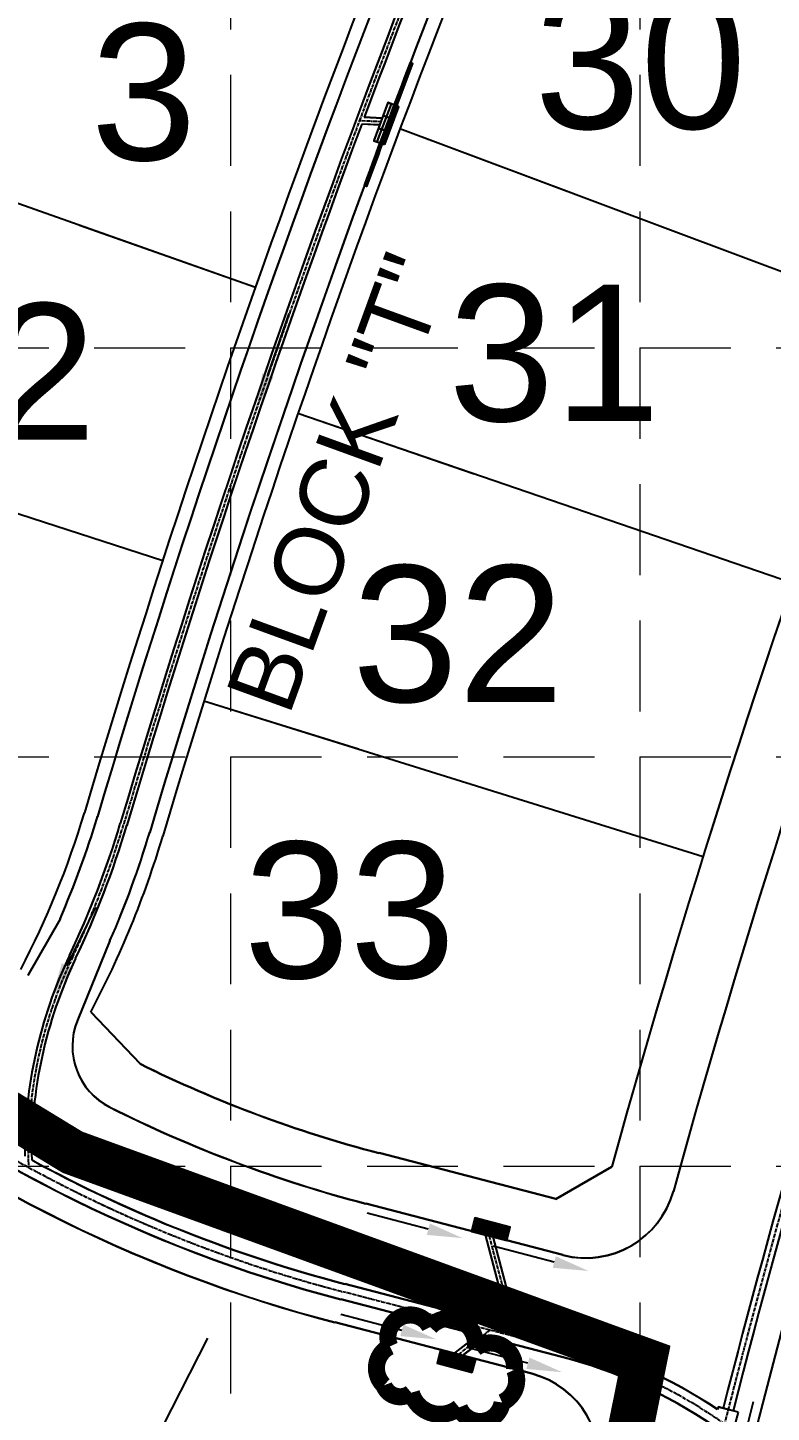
# Model space of a CAD drawing. Header units: inches. Extents: x 2468851 to 2474620, y 7110473 to 7114082.
# Drawn here: x 2473310.5 to 2473474.1, y 7112493 to 7112797.6 of the extents above; entities that cross this region are included whole.
import ezdxf
from ezdxf.enums import TextEntityAlignment as Align

# ---------------------------------------------------------------- set-up
doc = ezdxf.new("R2010")
doc.units = ezdxf.units.IN
doc.header["$MEASUREMENT"] = 0
for name, pattern in [('CENTER2', [1.125, 0.75, -0.125, 0.125, -0.125]), ('HIDDEN', [0.375, 0.25, -0.125]), ('PHANTOM2', [3.15, 1.9, -0.25, 0.25, -0.25, 0.25, -0.25])]:
    doc.linetypes.add(name, pattern=pattern)
for name, color, linetype in [('APVMT', 11, 'Continuous'), ('AROW', 250, 'Continuous'), ('BDY', 250, 'PHANTOM2'), ('BLOCKNO', 250, 'Continuous'), ('ex-pvmt', 7, 'Continuous'), ('ex-row', 1, 'Continuous'), ('ex-stm', 9, 'Continuous'), ('FLOW', 250, 'Continuous'), ('fut-lots', 157, 'Continuous'), ('GRID', 254, 'HIDDEN'), ('LEGEND', 7, 'Continuous'), ('LOT', 250, 'Continuous'), ('LOTNO', 250, 'Continuous'), ('PVMT', 250, 'Continuous'), ('SODDED LOT', 2, 'Continuous'), ('SROW', 250, 'Continuous'), ('STM', 1, 'Continuous'), ('STMCL', 133, 'CENTER2')]:
    doc.layers.add(name, color=color, linetype=linetype)
doc.styles.get("Standard").update_dxf_attribs({"font": 'ARIAL.TTF'})
pattern_1 = [(124.9999999998247, (2473900.899933473, 7112020.063125302), (-0.2047880110726866, -0.1433941090871351), [])]
pattern_2 = [(124.9999999998247, (2473900.899950291, 7112020.001381884), (-0.2047880110726866, -0.1433941090871351), [])]

# ---------------------------------------------------------------- blocks, each defined once
blk = doc.blocks.new('1D')
at = {"layer": 'FLOW'}
for p, q in [((7.374988476562976, 11.5), (21.23339298212704, 11.49999999999864)), ((7.374988476562976, -11.5), (21.23339298212704, -11.50000000000227))]:
    blk.add_line(p, q, dxfattribs=at)
for points in [[(7.374988476562976, 10.20000187255755), (7.374988476562976, 12.79999812744245), (-0.4250002880862667, 11.5)], [(7.374988476562976, -12.79999812744245), (7.374988476562976, -10.20000187255755), (-0.4250002880862667, -11.5)]]:
    blk.add_solid(points, dxfattribs=at)
blk = doc.blocks.new('1DB')
at = {"layer": 'FLOW'}
for p, q in [((6.25, 13), (20.06979559176943, 12.99999999999773)), ((6.25, -13.5), (20.06979559176943, -13.50000000000227))]:
    blk.add_line(p, q, dxfattribs=at)
for points in [[(7.28125, 11.68229166666606), (7.28125, 14.31770833333394), (-0.625, 13)], [(7.28125, -14.31770833333394), (7.28125, -11.68229166666606), (-0.625, -13)]]:
    blk.add_solid(points, dxfattribs=at)

msp = doc.modelspace()

# ---------------------------------------------------------------- hatches: boundary and pattern name
at = {"layer": 'ex-stm'}
h = msp.add_hatch(dxfattribs=at)
h.set_pattern_fill('ANSI31', color=5, scale=0.9999999999999999, angle=79.99999999982474, style=0)
h.set_pattern_definition([(124.9999999998247, (2473900.899933474, 7112020.063125307), (-0.1023940055363433, -0.07169705454356753), [])])
edge = h.paths.add_edge_path()
edge.add_line((2473388.979489826, 7112771.923096406), (2473388.511211228, 7112772.098356285))
edge.add_arc((2475618.315801889, 7111942.300712924), 2379.200000306423, 159.5877944299186, 159.8286160189613)
edge.add_line((2473385.043170596, 7112762.718896401), (2473384.574884194, 7112762.894159201))
edge.add_arc((2475618.315801657, 7111942.300713087), 2379.700000032192, 159.1333184500843, 159.828542966947, ccw=False)
edge.add_line((2473394.696123405, 7112789.937201592), (2473395.164409809, 7112789.761938792))
edge.add_arc((2475618.315801848, 7111942.30071288), 2379.200000283887, 159.1332453943636, 159.3740669833053)
edge.add_line((2473391.622068301, 7112780.410287061), (2473392.090346899, 7112780.235027183))
edge.add_line((2473392.090346899, 7112780.235027183), (2473388.979489826, 7112771.923096406))
h = msp.add_hatch(dxfattribs=at)
h.set_pattern_fill('ANSI31', color=5, scale=2, angle=79.99999999982474, style=0)
h.set_pattern_definition(pattern_1)
h.paths.add_polyline_path([(2473415.869255159, 7112530.89526793), (2473416.626633569, 7112533.79809034), (2473408.885773809, 7112535.817766101), (2473408.128395399, 7112532.914943691)])
h = msp.add_hatch(dxfattribs=at)
h.set_pattern_fill('ANSI31', color=5, scale=2, angle=79.99999999982474, style=0)
h.set_pattern_definition(pattern_1)
h.paths.add_polyline_path([(2473408.295471055, 7112501.867043831), (2473409.052849466, 7112504.76986624), (2473401.311989706, 7112506.789542002), (2473400.554611295, 7112503.886719593)])
at = {"layer": 'SODDED LOT', "linetype": 'Continuous'}
h = msp.add_hatch(dxfattribs=at)
h.set_pattern_fill('ANSI31', color=256, scale=40, style=0)
h.set_pattern_definition([(45, (0, 0), (-3.535533905932737, 3.535533905932738), [])])
h.paths.add_polyline_path([(2472093.267391606, 7112787.676104845), (2472221.588488154, 7112787.600702646), (2472221.080065259, 7112667.418218489), (2472093.194465953, 7112666.700967791), (2472093.194171397, 7112679.118169109), (2472093.232835636, 7112787.692745025)])
h.paths.add_polyline_path([(2471960.542903658, 7112505.351850973), (2471959.709839688, 7112628.220687813), (2472033.688434889, 7112628.183171311), (2472034.413614161, 7112505.212751586), (2471960.537074567, 7112505.341315575)])
h.paths.add_polyline_path([(2472943.888384297, 7112483.187258612), (2472828.590678093, 7112440.595915734), (2472835.742074019, 7112422.586176665), (2472839.670556032, 7112413.519003694), (2472848.009024709, 7112395.551972728), (2472853.039360017, 7112385.898030499), (2472858.543913611, 7112375.56496094), (2472870.461862959, 7112355.809820922), (2472902.044407026, 7112375.664227052), (2472974.145213156, 7112421.805398808), (2472963.654693561, 7112439.445164453), (2472954.732835159, 7112457.182919448), (2472946.692812859, 7112476.091456509), (2472944.079628103, 7112483.056859807)])
h.paths.add_polyline_path([(2473207.057518848, 7112415.575638571), (2473209.525984008, 7112419.291928432), (2473291.228776379, 7112550.20381467), (2473277.068425195, 7112559.742408664), (2473268.679959659, 7112565.819422537), (2473245.981059339, 7112583.395654488), (2473233.377323594, 7112592.163270405), (2473227.756730774, 7112595.823543401), (2473221.454862902, 7112599.398687674), (2473212.257548928, 7112604.761408309), (2473198.376389517, 7112611.826576587), (2473179.61173829, 7112620.063135716), (2473160.957374712, 7112626.494404469), (2473143.606262636, 7112631.397786815), (2473124.734222803, 7112635.280140257), (2473119.217747477, 7112635.241727483), (2473114.455999955, 7112633.655186135), (2473110.415726512, 7112630.842674483), (2473107.890551734, 7112626.299398136), (2473106.591904594, 7112621.611881535), (2473105.407575856, 7112606.642518041), (2473105.487400302, 7112593.235877102), (2473106.924472859, 7112578.871622577), (2473109.78503743, 7112566.014893915), (2473113.817295873, 7112552.874495849), (2473118.844329063, 7112540.860599046), (2473119.620605902, 7112539.284221059), (2473125.487896411, 7112528.415714827), (2473132.539422638, 7112517.601018609), (2473154.471843953, 7112487.420459417), (2473189.132907899, 7112440.053985332), (2473207.00192544, 7112415.612529376)])
h.paths.add_polyline_path([(2472149.873040067, 7113580.614364911), (2472139.148570076, 7113587.251089433), (2472148.340979824, 7113599.503492412), (2472129.956160329, 7113617.371573845), (2472301.037052448, 7113620.945195421), (2472421.049006891, 7113670.46532596), (2472435.85899769, 7113657.702404355), (2472418.495562422, 7113656.681375915), (2472386.322136353, 7113644.428972937), (2472349.55251346, 7113630.645014077), (2472301.037052448, 7113613.797961084), (2472253.542959565, 7113608.182273815), (2472206.048850584, 7113607.671755188), (2472182.046466134, 7113606.650726748), (2472168.768551675, 7113602.566586546), (2472156.001313231, 7113590.314183568)])
h.paths.add_polyline_path([(2472770.944190936, 7113693.310005479), (2472783.830598921, 7113696.401701207), (2473029.187968581, 7113695.371135965), (2473046.198032273, 7113689.703022722), (2473045.682575309, 7113705.676788392), (2472771.459647899, 7113707.222640663)])
h.paths.add_polyline_path([(2473645.389732527, 7113690.662114829), (2473644.980261281, 7113704.579298063), (2473380.054956657, 7113706.216613738), (2473375.550821241, 7113692.299430504), (2473381.692825544, 7113694.755404015), (2473634.334105463, 7113693.936746178)])
h.paths.add_polyline_path([(2473661.809035309, 7113026.940515365), (2473687.470569496, 7113025.60790142), (2473728.462364588, 7113019.277967558), (2473771.120504986, 7113012.614889023), (2473800.781245369, 7113000.621337084), (2473816.111506274, 7112991.959328819), (2473817.619227148, 7112992.300124087), (2473826.575664139, 7112958.986996626), (2473778.330737143, 7112869.434752566), (2473754.227276703, 7112818.273463425), (2473704.86338264, 7112707.307095521), (2473675.949419809, 7112628.519839324), (2473649.367239338, 7112551.597371821), (2473609.353558484, 7112401.128993845), (2473621.993643042, 7112397.241045596), (2473660.238003101, 7112541.41898547), (2473686.990365984, 7112623.568564006), (2473721.047678514, 7112713.975947259), (2473756.535975297, 7112795.800357839), (2473776.214982778, 7112842.137003127), (2473803.694870643, 7112892.799998729), (2473821.263967139, 7112931.75420674), (2473838.193511305, 7112953.920266058), (2473843.824646424, 7112970.357589094), (2473841.572192376, 7112984.993566972), (2473834.364358742, 7112995.80167317), (2473821.750641833, 7113003.45741653), (2473803.505805903, 7113011.563496179), (2473780.756061879, 7113020.119912117), (2473754.177165291, 7113027.775655476), (2473717.912745276, 7113032.729363472), (2473683.74981727, 7113037.761860267), (2473675.215761692, 7113037.54026622), (2473668.455002985, 7113034.659614121), (2473663.024249125, 7113029.009084909)])
h.paths.add_polyline_path([(2473971.464658855, 7113199.839788438), (2473953.302563901, 7113211.943771617), (2473941.194500598, 7113192.085680273), (2473861.097211496, 7113065.572481684), (2473810.525347476, 7113087.499865325), (2473761.172093838, 7113101.509023178), (2473720.95832148, 7113106.990869088), (2473697.201214122, 7113110.438458554), (2473674.116111585, 7113113.73521317), (2473679.512626134, 7113105.343470139), (2473686.707984233, 7113099.948777562), (2473703.497142397, 7113097.551135438), (2473742.471973274, 7113092.15644286), (2473787.442933217, 7113083.165282688), (2473826.417764094, 7113069.978255408), (2473851.001878775, 7113058.589461925), (2473862.394522389, 7113053.194769348), (2473874.386780521, 7113053.494473512), (2473885.779424136, 7113058.289757762), (2473895.972838718, 7113069.678551245), (2473937.945742176, 7113137.711634419), (2473969.870961414, 7113198.612899031)])
h.paths.add_polyline_path([(2474189.416848989, 7113705.551672944), (2474212.712554675, 7113695.293942509), (2474173.054402458, 7113585.508445853), (2474125.455321901, 7113471.585122614), (2474078.43520281, 7113374.029138847), (2473995.236334419, 7113231.37643518), (2473980.717756049, 7113211.838787461), (2473961.731921558, 7113224.119598124), (2474019.247830035, 7113316.225651658), (2474060.011540129, 7113393.259801997), (2474123.11153083, 7113524.999362424), (2474155.499133685, 7113608.173918095)])
h.paths.add_polyline_path([(2472613.25566626, 7113048.108286493), (2472742.648741046, 7113047.886798215), (2472742.87030657, 7112984.098059427), (2472740.21153638, 7112975.017022381), (2472732.235258004, 7112966.821947263), (2472722.708037058, 7112964.607055664), (2472628.32199311, 7112964.828543942), (2472620.345698637, 7112967.707900377), (2472615.692870926, 7112974.131069267), (2472614.141928356, 7112982.326153199), (2472613.25566626, 7112995.17249098)])
h.paths.add_polyline_path([(2472069.938623859, 7112331.552565328), (2472070.267921012, 7112318.139447571), (2472070.568661819, 7112197.105291993), (2471996.680029961, 7112197.178008226), (2471995.849663495, 7112331.698285274), (2472070.201041491, 7112331.620140691)])
h.paths.add_polyline_path([(2472440.242922876, 7112197.062169577), (2472440.351117633, 7112331.723414651), (2472514.327805977, 7112331.708448635), (2472514.083604256, 7112311.448319754), (2472514.132701948, 7112197.076788922), (2472440.38251101, 7112197.076788922)])
h.paths.add_polyline_path([(2471733.820441865, 7111882.25825528), (2471733.820441865, 7111970.433357721), (2471868.564585945, 7111970.919829312), (2471868.328755791, 7111882.515112686), (2471840.585288499, 7111882.441559372), (2471733.924528353, 7111881.985146642)])
edge = h.paths.add_edge_path()
edge.add_line((2471343.485369571, 7111970.990609263), (2471344.096059909, 7111826.578455709))
edge.add_line((2471344.096059909, 7111826.578455709), (2471538.482443553, 7111827.269090804))
edge.add_arc((2471538.411382256, 7111847.270027284), 20.00106271569951, 270.2035652341822, 360.1993235483608)
edge.add_line((2471558.412323941, 7111847.339607884), (2471558.393239868, 7111971.635534597))
edge.add_line((2471558.393239868, 7111971.635534597), (2471343.541490079, 7111970.923245284))
edge.add_line((2471343.541490079, 7111970.923245284), (2471343.485369571, 7111970.990609263))
h.paths.add_polyline_path([(2471436.463934557, 7111651.340175022), (2471435.897567018, 7111795.943800561), (2471345.569936356, 7111795.646602557), (2471346.010094765, 7111779.029438516), (2471346.343112614, 7111651.203248667), (2471436.362297528, 7111651.422107614)])
edge = h.paths.add_edge_path()
edge.add_line((2470893.922667337, 7111969.773652391), (2470893.471114295, 7112114.015869801))
edge.add_line((2470893.471114295, 7112114.015869801), (2470801.61291307, 7112113.730965913))
edge.add_arc((2470801.674911044, 7112093.741690489), 19.98937156978337, 90.17770583205572, 179.3766754237804)
edge.add_line((2470781.686722373, 7112093.959151895), (2470781.605487164, 7112090.90573813))
edge.add_line((2470781.605487164, 7112090.90573813), (2470782.08114722, 7111968.844702528))
edge.add_line((2470782.08114722, 7111968.844702528), (2470894.002724326, 7111969.617202572))
edge.add_line((2470894.002724326, 7111969.617202572), (2470893.922667337, 7111969.773652391))
h.paths.add_polyline_path([(2470750.326009339, 7112143.414526571), (2470731.578783375, 7112143.466865347), (2470623.883080461, 7112143.118486953), (2470623.333719607, 7112319.593281797), (2470749.916934249, 7112320.055689389), (2470750.441629986, 7112143.384433888)])
h.paths.add_polyline_path([(2470605.104430113, 7111911.50594977), (2470605.119018345, 7111834.553811369), (2470462.397917773, 7111834.081248871), (2470462.148243528, 7111910.962903259), (2470480.762826658, 7111911.097732682), (2470605.111065356, 7111911.524196471)])
at = {"layer": 'STM'}
h = msp.add_hatch(dxfattribs=at)
h.set_pattern_fill('ANSI31', color=5, scale=0.9999999999999999, angle=79.99999999982474, style=0)
h.set_pattern_definition([(124.9999999998247, (2473900.899950291, 7112020.001381884), (-0.1023940055363433, -0.07169705454356753), [])])
edge = h.paths.add_edge_path()
edge.add_line((2473388.979506643, 7112771.861352985), (2473388.511228045, 7112772.036612864))
edge.add_arc((2475618.315818706, 7111942.238969615), 2379.200000267445, 159.587794432441, 159.8286160214837)
edge.add_line((2473385.043187414, 7112762.65715298), (2473384.574901011, 7112762.832415779))
edge.add_arc((2475618.315818474, 7111942.238969665), 2379.700000032192, 159.1333184500843, 159.828542966947, ccw=False)
edge.add_line((2473394.696140223, 7112789.875458171), (2473395.164426626, 7112789.700195369))
edge.add_arc((2475618.315818444, 7111942.238969347), 2379.200000116246, 159.1332453899684, 159.3740669789101)
edge.add_line((2473391.622085118, 7112780.348543639), (2473392.090363716, 7112780.17328376))
edge.add_line((2473392.090363716, 7112780.17328376), (2473388.979506643, 7112771.861352985))
h = msp.add_hatch(dxfattribs=at)
h.set_pattern_fill('ANSI31', color=5, scale=0.9999999999999999, angle=79.99999999982474, style=0)
h.set_pattern_definition([(124.9999999998247, (2473900.899950291, 7112020.001381886), (-0.1023940055363433, -0.07169705454356753), [])])
edge = h.paths.add_edge_path()
edge.add_line((2473388.979506643, 7112771.861352985), (2473388.511228045, 7112772.036612864))
edge.add_arc((2475618.315818706, 7111942.238969615), 2379.200000267445, 159.587794432441, 159.8286160214837)
edge.add_line((2473385.043187414, 7112762.65715298), (2473384.574901011, 7112762.832415779))
edge.add_arc((2475618.315818474, 7111942.238969665), 2379.700000032192, 159.1333184500843, 159.828542966947, ccw=False)
edge.add_line((2473394.696140223, 7112789.875458171), (2473395.164426626, 7112789.700195371))
edge.add_arc((2475618.315818887, 7111942.238969347), 2379.200000530812, 159.1332453937501, 159.3740669826917)
edge.add_line((2473391.622085118, 7112780.348543639), (2473392.090363716, 7112780.173283762))
edge.add_line((2473392.090363716, 7112780.173283762), (2473388.979506643, 7112771.861352985))
h = msp.add_hatch(dxfattribs=at)
h.set_pattern_fill('ANSI31', color=5, scale=2, angle=79.99999999982474, style=0)
h.set_pattern_definition(pattern_2)
h.paths.add_polyline_path([(2473415.869271976, 7112530.833524513), (2473416.626650387, 7112533.736346922), (2473408.885790627, 7112535.756022683), (2473408.128412217, 7112532.853200275)])
h = msp.add_hatch(dxfattribs=at)
h.set_pattern_fill('ANSI31', color=5, scale=2, angle=79.99999999982474, style=0)
h.set_pattern_definition(pattern_2)
h.paths.add_polyline_path([(2473408.295487874, 7112501.805300414), (2473409.052866283, 7112504.708122822), (2473401.312006523, 7112506.727798584), (2473400.554628113, 7112503.824976175)])

# ---------------------------------------------------------------- linework, layer by layer
at = {"layer": 'APVMT', "color": 7}
for p, q in [((2473317.62316025, 7112601.540293305), (2473310.512784784, 7112589.135364193)), ((2473317.623160249, 7112601.540293305), (2473310.512784784, 7112589.135364193)), ((2473328.616483146, 7112596.729175794), (2473321.455723565, 7112579.208253688)), ((2473328.616483145, 7112596.729175794), (2473321.455723565, 7112579.208253688))]:
    msp.add_line(p, q, dxfattribs=at)
for centre, radius, start, end in [((2475618.315818425, 7111942.238969629), 2391.699999999821, 154.6636280627106, 163.4375321761896), ((2475618.315818424, 7111942.238969629), 2391.699999999821, 154.6636280627106, 163.4375321761896), ((2475618.315818425, 7111942.238969629), 2379.699999999821, 154.6636280627106, 163.4375321761896), ((2475618.315818424, 7111942.238969629), 2379.699999999821, 154.6636280627106, 163.4375321761896), ((2473139.897773432, 7112679.320026404), 194, 336.3638912790776, 343.4375321761896), ((2473139.897773431, 7112679.320026404), 194, 336.3638912790776, 343.4375321761896), ((2473139.897773432, 7112679.320026404), 206, 336.3638912790776, 343.4375321761896), ((2473139.897773431, 7112679.320026404), 206, 336.3638912790776, 343.4375321761896)]:
    msp.add_arc(centre, radius, start, end, dxfattribs=at)
at = {"layer": 'AROW'}
for centre, radius, start, end in [((2475618.315818425, 7111942.238969629), 2394.699999999821, 154.6633706456188, 163.4375321761896), ((2475618.315818424, 7111942.238969629), 2394.699999999821, 154.6633706456188, 163.4375321761896), ((2475618.315818425, 7111942.238969629), 2376.699999999821, 154.6633706456188, 163.4375321761896), ((2475618.315818424, 7111942.238969629), 2376.699999999821, 154.6633706456188, 163.4375321761896), ((2473139.897773432, 7112679.320026404), 191, 332.275323028644, 343.4375321761896), ((2473139.897773431, 7112679.320026404), 191, 332.275323028644, 343.4375321761896), ((2473139.897773432, 7112679.320026404), 209, 331.9638140844189, 343.4375321761896), ((2473139.897773431, 7112679.320026404), 209, 331.9638140844189, 343.4375321761896)]:
    msp.add_arc(centre, radius, start, end, dxfattribs=at)
at = {"layer": 'BDY', "linetype": 'Continuous', "ltscale": 40, "const_width": 10}
msp.add_lwpolyline([(2471833.764441303, 7112792.331851799), (2473152.867779867, 7112794.274882557), (2473199.900828426, 7112782.233897823), (2473152.101054614, 7112652.83520489), (2473320.333619936, 7112550.25989252), (2473446.146238517, 7112504.466404289), (2473431.289355661, 7112430.857261817), (2473606.804344498, 7112383.678398734)], dxfattribs=at)
at = {"layer": 'ex-pvmt'}
for p, q in [((2473317.623143432, 7112601.602036727), (2473310.512767967, 7112589.197107613)), ((2473328.616466328, 7112596.790919215), (2473321.455706747, 7112579.269997109)), ((2473428.203840667, 7112527.677038413), (2473384.90581612, 7112538.973970975)), ((2473421.387434973, 7112501.551636724), (2473378.091527177, 7112512.848017001))]:
    msp.add_line(p, q, dxfattribs=at)
for centre, radius, start, end in [((2475618.315801607, 7111942.300713049), 2521.199999999821, 154.663628003065, 160.6279572130586), ((2475618.315801607, 7111942.300713049), 2391.699999999821, 154.663628003065, 163.4375321761896), ((2475618.315801607, 7111942.300713049), 2379.699999999821, 154.663628003065, 163.4375321761896), ((2475618.315801606, 7111942.300713046), 2247.199999999821, 154.663628003065, 164.5302716540443), ((2475618.315801606, 7111942.300713046), 2216.199999999821, 154.663628003065, 166.2235307087307), ((2473139.897756614, 7112679.381769825), 194, 336.3638912790776, 343.4375321761896), ((2473139.897756614, 7112679.381769825), 206, 336.3638912790776, 343.4375321761896), ((2473335.340823906, 7112573.595182441), 15, 157.7702811136879, 243.3225517313833), ((2473457.235454306, 7112816.193511113), 313.4999999880378, 230.5377968831697, 255.3773009909978), ((2473457.235454309, 7112816.193511121), 286.5, 243.3225517313833, 255.3769011818718), ((2473433.253030069, 7112547.029187812), 20, 255.3769011818718, 344.5302716540444), ((2473416.338245571, 7112482.199487323), 20, 346.2235307087307, 75.37690118187176)]:
    msp.add_arc(centre, radius, start, end, dxfattribs=at)
at = {"layer": 'ex-row', "color": 7}
for p, q in [((2473324.371798063, 7112581.145686675), (2473335.225358219, 7112569.741616318)), ((2473426.647097623, 7112539.968194582), (2473387.809100025, 7112550.101456879)), ((2473426.647097623, 7112539.968194582), (2473438.975890284, 7112547.085336624))]:
    msp.add_line(p, q, dxfattribs=at)
for centre, radius, start, end in [((2475618.315801607, 7111942.300713049), 2509.699999999821, 154.6633705859733, 160.6279572130586), ((2475618.315801606, 7111942.300713046), 2261.699999999821, 154.6633705859733, 164.4902310084526), ((2473457.235454309, 7112816.193511121), 275, 243.6615261900758, 255.3769011818718)]:
    msp.add_arc(centre, radius, start, end, dxfattribs=at)
at = {"layer": 'ex-stm', "color": 5}
for p, q in [((2473390.451370601, 7112780.848437245), (2473387.340513526, 7112772.536506467)), ((2473388.46980027, 7112777.693542892), (2473384.528654841, 7112777.873251239)), ((2473388.712164912, 7112778.341119451), (2473390.113230205, 7112777.815758271)), ((2473387.917250487, 7112776.217179484), (2473383.976946621, 7112776.396849456)), ((2473387.674885845, 7112775.569602921), (2473389.076602955, 7112775.045983339)), ((2473411.16556212, 7112532.122513368), (2473416.522338691, 7112511.863917208)), ((2473412.832088437, 7112531.687698255), (2473418.188865009, 7112511.429102096)), ((2473416.522338691, 7112511.863917208), (2473380.29968241, 7112521.314808084)), ((2473409.52069056, 7112510.073555231), (2473379.41653109, 7112517.928062749)), ((2473409.52069056, 7112510.073555231), (2473404.264858699, 7112506.019105886)), ((2473411.355812333, 7112509.594751704), (2473406.099980472, 7112505.540302358)), ((2473427.967550365, 7112505.260565878), (2473411.355812333, 7112509.594751704)), ((2473428.85115851, 7112508.647192023), (2473418.188865009, 7112511.429102096)), ((2473466.751995313, 7112493.111106885), (2473462.392582841, 7112494.22713686))]:
    msp.add_line(p, q, dxfattribs=at)
msp.add_lwpolyline([(2473509.280456958, 7113134.237026127), (2473505.35797479, 7113130.647449062, -0.09710595566359656), (2473462.77616165, 7112962.906103523, 0.02106822110183987), (2473384.528654842, 7112777.873251239, -0.0391071520608327)], format="xyb", dxfattribs=at)
msp.add_lwpolyline([(2473388.979489826, 7112771.923096406), (2473388.511211228, 7112772.098356285, 0.001050782796408413), (2473385.043170596, 7112762.718896401), (2473384.574884194, 7112762.894159201, -0.003033498519774281), (2473394.696123405, 7112789.937201592), (2473395.164409809, 7112789.761938792, 0.001050782795967543), (2473391.622068301, 7112780.410287061), (2473392.090346899, 7112780.235027183)], format="xyb", close=True, dxfattribs=at)
for points in [[(2473388.979489826, 7112771.923096406), (2473392.090346899, 7112780.235027183), (2473389.748953915, 7112781.111326575), (2473386.638096841, 7112772.799395797)], [(2473415.869255159, 7112530.89526793), (2473416.626633569, 7112533.79809034), (2473408.885773809, 7112535.817766101), (2473408.128395399, 7112532.914943691)], [(2473408.295471055, 7112501.867043831), (2473409.052849466, 7112504.76986624), (2473401.311989706, 7112506.789542002), (2473400.554611295, 7112503.886719593)]]:
    msp.add_lwpolyline(points, close=True, dxfattribs=at)
for centre, radius, start, end in [((2475618.317074867, 7111942.300225567), 2386.451359393506, 154.6633730682508, 163.4375297279827), ((2475618.317074861, 7111942.300225565), 2384.951359387982, 159.5290038891973, 163.4375297279827), ((2475618.315801582, 7111942.300712964), 2222.074999999821, 158.3107421231493, 165.6404120297929), ((2475618.315801582, 7111942.300712964), 2224.324999999821, 158.6187701435434, 165.6404120297929), ((2473139.897684481, 7112679.381798727), 199.2500773807486, 334.4793955775668, 343.4375297279828), ((2473139.897684477, 7112679.381798729), 200.7500773854808, 334.4793955775668, 343.4375297279828), ((2473410.626876624, 7112550.131069716), 100.7500000000916, 154.4793955775668, 180.3943734876529), ((2473410.626876622, 7112550.131069715), 99.2499999982485, 154.4793955775668, 180.8784580548437), ((2473457.235454307, 7112816.193511115), 308.2499999888223, 230.5377968831697, 255.3772293537399), ((2473457.235454311, 7112816.193511115), 304.7499999909262, 241.4073727371355, 255.3771443727493), ((2473400.638812727, 7112400.51705725), 111.75, 56.53107265183098, 75.37690118187176), ((2473400.638812727, 7112400.51705725), 108.25, 55.88576204908387, 75.37690118187176), ((2475618.315801582, 7111942.300712964), 2225.449999999821, 165.6404120297929, 165.653431309222), ((2475618.315801582, 7111942.300712964), 2220.949999999821, 165.6404120297929, 167.0367641327637)]:
    msp.add_arc(centre, radius, start, end, dxfattribs=at)
at = {"layer": 'FLOW', "color": 7}
for p, q in [((2473363.349786184, 7112721.158337141), (2473368.055506512, 7112734.697922361)), ((2473319.209609801, 7112591.239198466), (2473325.468862682, 7112604.134388465))]:
    msp.add_line(p, q, dxfattribs=at)
at = {"layer": 'FLOW'}
for p, q in [((2473363.349786184, 7112721.158337141), (2473368.055506512, 7112734.697922361)), ((2473319.209609801, 7112591.239198466), (2473325.468862682, 7112604.134388465))]:
    msp.add_line(p, q, dxfattribs=at)
at = {"layer": 'FLOW', "color": 7}
for points in [[(2473364.59347907, 7112720.726088235), (2473362.106093298, 7112721.590586047), (2473360.756292749, 7112713.696179826)], [(2473320.394111086, 7112590.664248188), (2473318.025108519, 7112591.814148744), (2473315.759908137, 7112584.132190768)]]:
    msp.add_solid(points, dxfattribs=at)
at = {"layer": 'FLOW'}
for points in [[(2473364.59347907, 7112720.726088235), (2473362.106093298, 7112721.590586047), (2473360.756292749, 7112713.696179826)], [(2473320.394111086, 7112590.664248188), (2473318.025108519, 7112591.814148744), (2473315.759908137, 7112584.132190768)]]:
    msp.add_solid(points, dxfattribs=at)
at = {"layer": 'fut-lots', "color": 7}
msp.add_line((2473350.05532402, 7112509.375355157), (2473264.926393995, 7112341.828947975), dxfattribs=at)
at = {"layer": 'GRID', "color": 252, "linetype": 'HIDDEN', "lineweight": 0, "ltscale": 80}
for p, q in [((2473355.156062524, 7113987.194894838), (2473355.156062524, 7110836.797396938)), ((2473445.156062525, 7113987.194894838), (2473445.156062525, 7110836.797396938)), ((2468945.156062481, 7112727.194894826), (2474525.156062535, 7112727.194894826)), ((2468945.156062481, 7112637.194894825), (2474525.156062535, 7112637.194894825)), ((2468945.156062481, 7112547.194894824), (2474525.156062535, 7112547.194894824))]:
    msp.add_line(p, q, dxfattribs=at)
at = {"layer": 'LEGEND', "color": 5, "ltscale": 100, "const_width": 3.756467347871277}
msp.add_lwpolyline([(2473405.420185147, 7112494.125770915, 0.5205670505517462), (2473405.420185147, 7112494.125770915, 0.7651954600696135), (2473414.871417355, 7112495.209413396, 0.4178788784126488), (2473417.575904311, 7112502.415161191, 0.6649002420699669), (2473408.973061837, 7112507.156343514, 0.744833174426672), (2473399.010685416, 7112511.797580445, 0.9756416855879776), (2473390.175725971, 7112507.536257239, 0.5205670505517462), (2473388.841342665, 7112498.981255664, 0.5205670505517462), (2473394.883219328, 7112497.36364867, 0.5402640007904789), (2473405.420185147, 7112494.125770915)], format="xyb", close=True, dxfattribs=at)
at = {"layer": 'LOT'}
for p, q in [((2473252.164724234, 7112778.853032053), (2473360.586996152, 7112740.517526942)), ((2473500.108061287, 7112735.008032841), (2473392.404169492, 7112775.317730091)), ((2473430.802947871, 7112760.946446887), (2473392.404169492, 7112775.317730091)), ((2473321.93209886, 7112754.184968018), (2473360.586996153, 7112740.517526942)), ((2473230.092837888, 7112716.090363109), (2473340.224594332, 7112680.404577534)), ((2473478.752560276, 7112675.421044127), (2473369.962811553, 7112712.700939148)), ((2473408.748721674, 7112699.40984624), (2473369.962811552, 7112712.700939148)), ((2473301.221069617, 7112693.042816172), (2473340.224594332, 7112680.404577534)), ((2473459.072921622, 7112615.259773613), (2473349.282528054, 7112649.480666063)), ((2473383.255620508, 7112638.891492411), (2473349.282528054, 7112649.480666063))]:
    msp.add_line(p, q, dxfattribs=at)
at = {"layer": 'PVMT'}
for p, q in [((2473428.203857485, 7112527.615294996), (2473384.905832938, 7112538.912227557)), ((2473421.387451792, 7112501.489893307), (2473378.089427243, 7112512.786825866))]:
    msp.add_line(p, q, dxfattribs=at)
for centre, radius, start, end in [((2475618.315818424, 7111942.238969629), 2521.199999999821, 154.6636280627106, 160.6279572633984), ((2475618.315818425, 7111942.238969629), 2247.199999999821, 154.6636280627106, 164.5302716026167), ((2475618.315818425, 7111942.238969629), 2216.199999999821, 154.6636280627106, 166.2235307087307), ((2473335.340840725, 7112573.533439024), 15, 157.7702811731765, 243.3225517313833), ((2473335.340840724, 7112573.533439024), 15, 157.7702811731765, 243.3225517313833), ((2473457.235471123, 7112816.131767691), 313.4999999880378, 230.5377968831697, 255.3769011818718), ((2473457.235471123, 7112816.131767691), 313.4999999880378, 230.5377968831697, 247.7638412907788), ((2473457.235471127, 7112816.131767704), 286.5, 243.3225517313833, 255.3769011818718), ((2473457.235471127, 7112816.131767704), 286.5, 243.3225517313833, 248.7629798314146), ((2473433.253046887, 7112546.967444395), 20, 255.3769011818718, 344.5302716026167), ((2473416.338262389, 7112482.137743906), 20, 346.2235307087307, 75.37690118187176)]:
    msp.add_arc(centre, radius, start, end, dxfattribs=at)
at = {"layer": 'SROW'}
for p, q in [((2473324.371814881, 7112581.083943258), (2473335.225375037, 7112569.679872901)), ((2473324.37181488, 7112581.083943258), (2473335.225375037, 7112569.679872901)), ((2473426.64711444, 7112539.906451165), (2473387.809116844, 7112550.039713462)), ((2473426.64711444, 7112539.906451165), (2473438.975907103, 7112547.023593207))]:
    msp.add_line(p, q, dxfattribs=at)
for centre, radius, start, end in [((2475618.315818424, 7111942.238969629), 2509.699999999821, 154.6633706456188, 160.6279572633984), ((2475618.315818425, 7111942.238969629), 2261.699999999821, 154.6633706456188, 164.4902309570348), ((2473457.235471127, 7112816.131767704), 275, 243.6615261661651, 255.3769011818718), ((2473457.235471127, 7112816.131767704), 275, 243.6615261661651, 249.1077493098736)]:
    msp.add_arc(centre, radius, start, end, dxfattribs=at)
at = {"layer": 'STM', "color": 5}
for p, q in [((2473390.451387418, 7112780.786693824), (2473387.340530344, 7112772.474763044)), ((2473390.451387418, 7112780.786693824), (2473387.340530344, 7112772.474763046)), ((2473388.469817088, 7112777.63179947), (2473384.528671658, 7112777.811507816)), ((2473388.469817088, 7112777.631799472), (2473384.528671658, 7112777.811507818)), ((2473388.71218173, 7112778.279376029), (2473390.113247022, 7112777.754014849)), ((2473388.71218173, 7112778.279376031), (2473390.113247022, 7112777.754014851)), ((2473387.917267303, 7112776.155436062), (2473383.976963439, 7112776.335106035)), ((2473387.917267303, 7112776.155436062), (2473383.976963439, 7112776.335106035)), ((2473387.674902662, 7112775.507859499), (2473389.076619773, 7112774.984239916)), ((2473387.674902662, 7112775.507859499), (2473389.076619773, 7112774.984239918)), ((2473411.165578939, 7112532.06076995), (2473416.522355509, 7112511.802173791)), ((2473412.832105256, 7112531.625954838), (2473418.188881827, 7112511.367358678)), ((2473416.522355509, 7112511.802173791), (2473380.298447614, 7112521.253391228)), ((2473409.520707378, 7112510.011811814), (2473379.414839468, 7112517.866765083)), ((2473409.520707378, 7112510.011811814), (2473404.264875518, 7112505.957362468)), ((2473411.355829151, 7112509.533008286), (2473406.09999729, 7112505.47855894)), ((2473427.967567184, 7112505.19882246), (2473411.355829151, 7112509.533008286)), ((2473428.851175328, 7112508.585448605), (2473418.188881827, 7112511.367358678)), ((2473466.752012131, 7112493.049363467), (2473462.39259966, 7112494.165393443))]:
    msp.add_line(p, q, dxfattribs=at)
for points in [[(2473509.280473776, 7113134.175282705), (2473505.357991607, 7113130.585705641, -0.09710595566359656), (2473462.776178468, 7112962.844360101, 0.02106822110183987), (2473384.528671659, 7112777.811507816, -0.0391071520608327)], [(2473509.280473776, 7113134.175282707), (2473505.357991607, 7113130.585705641, -0.09710595566359656), (2473462.776178468, 7112962.844360101, 0.02106822110183987), (2473384.528671659, 7112777.811507818, -0.0391071520608327)]]:
    msp.add_lwpolyline(points, format="xyb", dxfattribs=at)
for points in [[(2473388.979506643, 7112771.861352985), (2473388.511228045, 7112772.036612864, 0.001050782796408413), (2473385.043187414, 7112762.65715298), (2473384.574901011, 7112762.832415779, -0.003033498519774281), (2473394.696140223, 7112789.875458171), (2473395.164426626, 7112789.700195369, 0.001050782795967543), (2473391.622085118, 7112780.348543639), (2473392.090363716, 7112780.17328376)], [(2473388.979506643, 7112771.861352985), (2473388.511228045, 7112772.036612864, 0.001050782796408413), (2473385.043187414, 7112762.65715298), (2473384.574901011, 7112762.832415779, -0.003033498519774281), (2473394.696140223, 7112789.875458171), (2473395.164426626, 7112789.700195371, 0.001050782795967543), (2473391.622085118, 7112780.348543639), (2473392.090363716, 7112780.173283762)]]:
    msp.add_lwpolyline(points, format="xyb", close=True, dxfattribs=at)
for points in [[(2473388.979506643, 7112771.861352985), (2473392.090363716, 7112780.17328376), (2473389.748970733, 7112781.049583153), (2473386.638113658, 7112772.737652375)], [(2473388.979506643, 7112771.861352985), (2473392.090363716, 7112780.173283762), (2473389.748970733, 7112781.049583155), (2473386.638113658, 7112772.737652375)], [(2473415.869271976, 7112530.833524513), (2473416.626650387, 7112533.736346922), (2473408.885790627, 7112535.756022683), (2473408.128412217, 7112532.853200275)], [(2473408.295487874, 7112501.805300414), (2473409.052866283, 7112504.708122822), (2473401.312006523, 7112506.727798584), (2473400.554628113, 7112503.824976175)]]:
    msp.add_lwpolyline(points, close=True, dxfattribs=at)
for centre, radius, start, end in [((2475618.317091684, 7111942.238482145), 2386.451359393506, 154.6633731164788, 163.4375297279827), ((2475618.317091684, 7111942.238482147), 2386.451359393506, 154.6633731164788, 163.4375297279827), ((2475618.317091679, 7111942.238482143), 2384.951359387982, 159.5290038392062, 163.4375297279827), ((2475618.317091679, 7111942.238482145), 2384.951359387982, 159.5290038392062, 163.4375297279827), ((2475618.315818401, 7111942.238969547), 2222.074999999821, 158.3107421231493, 165.6404120814867), ((2475618.315818401, 7111942.238969547), 2224.324999999821, 158.6187701435434, 165.6404120814867), ((2473139.897701298, 7112679.320055305), 199.2500773807486, 334.4793955179175, 343.4375297279828), ((2473139.897701298, 7112679.320055307), 199.2500773807486, 334.4793955179175, 343.4375297279828), ((2473139.897701295, 7112679.320055307), 200.7500773854808, 334.4793955179175, 343.4375297279828), ((2473139.897701295, 7112679.320055309), 200.7500773854808, 334.4793955179175, 343.4375297279828), ((2473410.626893442, 7112550.069326294), 100.7500000000916, 154.4793955179175, 180.3943735410125), ((2473410.626893442, 7112550.069326296), 100.7500000000916, 154.4793955179175, 180.3943735410125), ((2473410.62689344, 7112550.069326294), 99.2499999982485, 154.4793955179175, 180.8784580014891), ((2473410.62689344, 7112550.069326294), 99.2499999982485, 154.4793955179175, 180.8784580014891), ((2473457.235471124, 7112816.131767693), 308.2499999888223, 230.5377968831697, 255.3769011818718), ((2473457.235471124, 7112816.131767695), 308.2499999888223, 230.5377968831697, 247.8164670926672), ((2473457.235471129, 7112816.131767693), 304.7499999909262, 241.4073727371355, 255.3769011818718), ((2473457.235471129, 7112816.131767695), 304.7499999909262, 241.4073727371355, 247.9388793768976), ((2473400.638829546, 7112400.455313832), 111.75, 56.53107265183098, 75.37690118187176), ((2473400.638829546, 7112400.455313832), 108.25, 55.88576204908387, 75.37690118187176), ((2475618.315818401, 7111942.238969547), 2225.449999999821, 165.6404120814867, 165.6534312575253)]:
    msp.add_arc(centre, radius, start, end, dxfattribs=at)
at = {"layer": 'STMCL', "color": 5}
for p, q in [((2473388.193542195, 7112776.893617765), (2473383.46545311, 7112777.109209168)), ((2473388.193542195, 7112776.893617767), (2473383.46545311, 7112777.10920917)), ((2473411.998842097, 7112531.843362394), (2473417.869282174, 7112509.642161123)), ((2473428.409371256, 7112506.892135534), (2473379.856643535, 7112519.560078156)), ((2473412.186264192, 7112511.120847582), (2473405.182436404, 7112505.717960705))]:
    msp.add_line(p, q, dxfattribs=at)
for points in [[(2473509.323935256, 7113135.231702914), (2473504.625834642, 7113130.93233494, -0.09727786417117636), (2473462.098321588, 7112963.165311891, 0.03830319616340062), (2473331.599675397, 7112622.307915553, -0.0391071506643557), (2473320.383853152, 7112593.152892525, 0.1197386963432585), (2473310.675769816, 7112546.943164756)], [(2473509.323935256, 7113135.231702914), (2473504.625834642, 7113130.93233494, -0.09727786417117636), (2473462.098321588, 7112963.165311893, 0.03830319616340062), (2473331.599675397, 7112622.307915554, -0.0391071506643557), (2473320.383853152, 7112593.152892525, 0.1197386963432585), (2473310.675769816, 7112546.943164757)]]:
    msp.add_lwpolyline(points, format="xyb", dxfattribs=at)
for centre, radius, start, end in [((2475618.315814118, 7111942.238957404), 2541.199999991424, 154.9728119308229, 160.6279569259599), ((2475618.315818401, 7111942.238969547), 2223.199999999821, 154.6636280627106, 167.0367641327637), ((2473457.235471124, 7112816.131767693), 306.4999999888223, 230.5377968831697, 255.3769011818718), ((2473457.235471124, 7112816.131767695), 306.4999999888223, 230.5377968831697, 247.8773176692494), ((2473400.638829546, 7112400.455313832), 110, 54.96613550611166, 75.37690118187176)]:
    msp.add_arc(centre, radius, start, end, dxfattribs=at)

# ---------------------------------------------------------------- block references
at = {"layer": 'FLOW'}
for name, p, rotation in [('1D', (2473402.861885571, 7112520.337095656), 165.376901175136), ('1D', (2473430.575630161, 7112513.1062978), 165.376901175136), ('1DB', (2473452.183187913, 7112479.28731255), 75.87350001797691)]:
    msp.add_blockref(name, p, dxfattribs=dict(at, rotation=rotation))
at = {"layer": 'FLOW', "color": 7}
for name, p, rotation in [('1D', (2473430.575630161, 7112513.1062978), 165.376901175136), ('1DB', (2473452.183187913, 7112479.28731255), 75.87350001797691)]:
    msp.add_blockref(name, p, dxfattribs=dict(at, rotation=rotation))

# ---------------------------------------------------------------- texts
at = {"layer": 'BLOCKNO'}
msp.add_text('BLOCK "T"', height=15, rotation=70.00150710492701, dxfattribs=at).set_placement((2473378.771125203, 7112697.588657134), align=Align.MIDDLE)
at = {"layer": 'LOTNO'}
for s, p in [('30', (2473445.27548919, 7112790.383724733)), ('3', (2473336.019521791, 7112783.484224089)), ('31', (2473426.349707759, 7112726.075213229)), ('2', (2473313.940990626, 7112722.172051228)), ('32', (2473405.185679364, 7112664.314545587)), ('33', (2473381.321728566, 7112603.534092885))]:
    msp.add_text(s, height=30, dxfattribs=at).set_placement(p, align=Align.MIDDLE)

doc.saveas('drawing.dxf')
